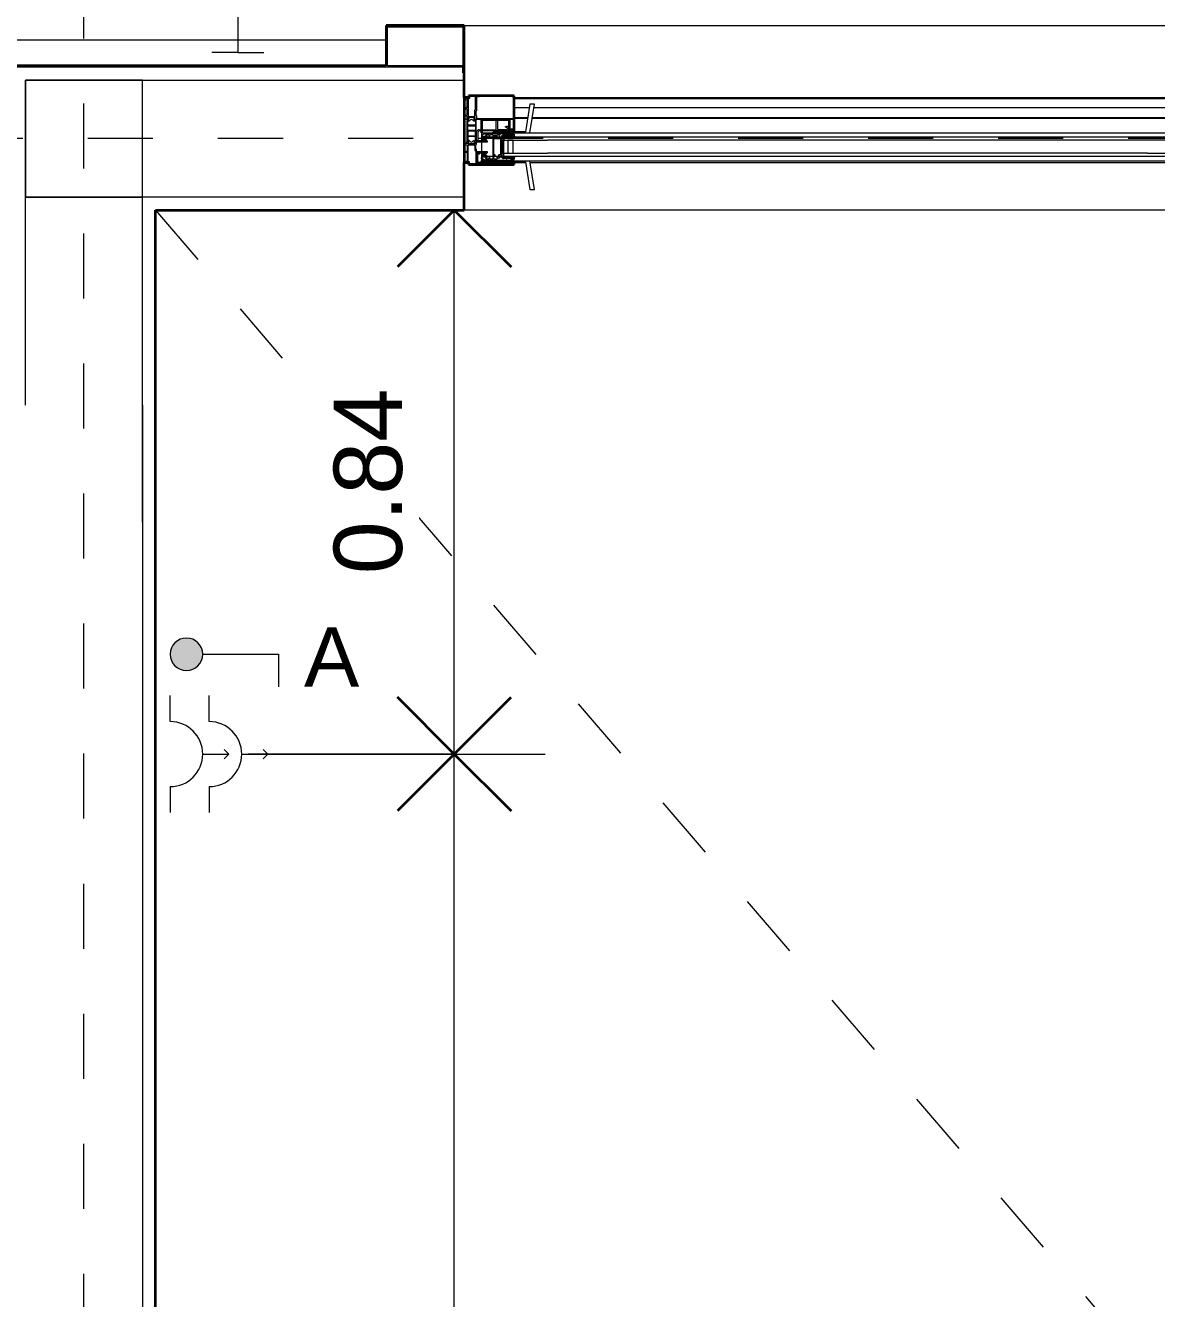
# Model space of a CAD drawing. Header units: metres. Extents: x -1.5 to 31.4, y -9.2 to 10.9.
# Drawn here: x 0.586 to 2.326, y 6.703 to 8.662 of the extents above; entities that cross this region are included whole.
import ezdxf

# ---------------------------------------------------------------- set-up
doc = ezdxf.new("R2010")
doc.units = ezdxf.units.M
doc.linetypes.add('Línea de rejilla', pattern=[0.022225, 0.0127, -0.003175, 0.003175, -0.003175])
doc.linetypes.add('Trazo', pattern=[0.0023, 0.0015, -0.0008])
for name, color, linetype, lineweight in [('A-ANNO-DIMS', 7, 'Continuous', 9), ('A-ANNO-DIMS-70', 7, 'Continuous', 9), ('A-DETL-GENF', 7, 'Continuous', 18), ('A-DETL-THIN', 7, 'Continuous', 18), ('A-GLAZ', 7, 'Continuous', 18), ('A-WALL', 7, 'Continuous', 18), ('G-ANNO-TEXT', 7, 'Continuous', 9), ('G-IMPT', 7, 'Continuous', 18), ('S-COLS', 7, 'Continuous', 18), ('S-GRID', 7, 'Continuous', 9)]:
    doc.layers.add(name, color=color, linetype=linetype, lineweight=lineweight)
doc.layers.add('A-DETL-HDLN', color=94, linetype='Trazo', lineweight=18, true_color=0x00a600)
doc.styles.add('Arial_1', font='arial.ttf', dxfattribs={"height": 0.105})
doc.styles.add('Arial_2', font='arial.ttf', dxfattribs={"height": 0.091})
doc.dimstyles.new('Diagonal_-_Arial_1_5_mm', dxfattribs={"dimscale": 0.3048, "dimtxt": 0.107127, "dimasz": 0.287073, "dimexe": 0.459318, "dimexo": 0.229659, "dimgap": 0.160761, "dimtad": 1, "dimrnd": 0.01, "dimzin": 0, "dimdsep": 46, "dimtxsty": 'Arial_1', "dimblk1": 'OPEN30', "dimblk2": 'OPEN30', "dimsah": 1, "dimcen": 0.09, "dimaunit": 1, "dimadec": 4, "dimazin": 0, "dimtfac": 1, "dimtdec": 4, "dimtix": 1, "dimtmove": 0, "dimatfit": 3, "dimfxl": 1, "dimtvp": 1, "dimtfill": 1, "dimtolj": 1, "dimtzin": 0, "dimarcsym": 2})

# ---------------------------------------------------------------- blocks, each defined once
blk = doc.blocks.new('VENTANA DOS HOJAS - A220 cm x H160 cm-2765769-ARQ_ELEC_PB')
at = {"layer": 'A-DETL-GENF', "color": 253, "true_color": 0xaaaaaa}
for p, q in [((0.0489, 0.0276), (0.9717, 0.0276)), ((0.0489, 0.0226), (0.9717, 0.0226)), ((0.0489, 0.0026), (0.9717, 0.0026)), ((0.0489, -0.0024), (0.9717, -0.0024))]:
    blk.add_line(p, q, dxfattribs=at)
at = {"layer": 'A-GLAZ', "color": 253, "true_color": 0xaaaaaa}
for p, q in [((0.999, 0.0782), (0.992, 0.0782)), ((0.992, 0.0782), (0.9989, 0.0342)), ((1.0058, 0.0357), (0.999, 0.0782)), ((0.9985, 0.037), (-1.023, 0.037)), ((1.0729, 0.0342), (-0.0189, 0.0342)), ((-0.0189, 0.0278), (1.0729, 0.0278)), ((1.023, 0.037), (1.0056, 0.037)), ((1.0249, 0.0357), (1.0058, 0.0357)), ((1.0249, 0.0357), (1.0549, 0.0357)), ((1.0249, 0.0357), (1.0249, 0.0342)), ((1.0564, 0.0342), (1.0549, 0.0357)), ((1.0729, 0.0342), (1.0729, 0.0278)), ((1.0729, 0.0278), (1.0729, -0.0025)), ((1.0729, -0.0025), (-0.0189, -0.0025)), ((1.0729, -0.0089), (-0.0189, -0.0089)), ((0.9989, -0.0089), (0.992, -0.053)), ((0.999, -0.053), (1.0058, -0.0105)), ((1.0058, -0.0105), (1.0249, -0.0105)), ((1.0249, -0.0089), (1.0249, -0.0105)), ((1.0549, -0.0105), (1.0249, -0.0105)), ((1.0549, -0.0105), (1.0564, -0.009)), ((1.0729, -0.0025), (1.0729, -0.0089)), ((0.9954, -0.0314), (0.0189, -0.0314)), ((0.9952, -0.0326), (0.0189, -0.0326)), ((1.023, -0.0326), (1.0023, -0.0326)), ((1.023, -0.0314), (1.0025, -0.0314)), ((0.9928, -0.0479), (0.0189, -0.0479)), ((0.992, -0.053), (0.999, -0.053)), ((1.023, -0.0479), (0.9999, -0.0479)), ((1.023, -0.0615), (-0.9987, -0.0615)), ((1.023, -0.063), (-0.9985, -0.063))]:
    blk.add_line(p, q, dxfattribs=at)
at = {"layer": 'A-GLAZ', "color": 253, "lineweight": 35, "true_color": 0xaaaaaa}
for p, q in [((1.0935, 0.04), (1.023, 0.04)), ((1.023, 0.04), (1.023, 0.037)), ((1.0935, 0.037), (1.0935, 0.04)), ((1.023, 0.037), (1.0729, 0.037)), ((1.0729, 0.037), (1.0729, 0.0342)), ((1.1, 0.037), (1.0935, 0.037)), ((1.1, -0.063), (1.1, 0.037)), ((1.0309, -0.0118), (1.023, -0.0118)), ((1.023, -0.0118), (1.023, -0.066)), ((1.0309, -0.0293), (1.0309, -0.0118)), ((1.0729, -0.0089), (1.0729, -0.0293)), ((1.0729, -0.0293), (1.0309, -0.0293)), ((1.023, -0.066), (1.0935, -0.066)), ((1.0935, -0.066), (1.0935, -0.063)), ((1.0935, -0.063), (1.1, -0.063))]:
    blk.add_line(p, q, dxfattribs=at)
at = {"layer": 'G-IMPT', "color": 253, "true_color": 0xaaaaaa}
for p, q in [((1.029, 0.0351), (1.0249, 0.0351)), ((1.0254, 0.0293), (1.028, 0.0293)), ((1.0391, 0.0226), (1.0391, 0.0026)), ((1.0496, 0.028), (1.0498, 0.0281)), ((1.0664, 0.0301), (1.0659, 0.0301)), ((1.0663, 0.0212), (1.068, 0.0274)), ((1.0673, 0.0212), (1.0684, 0.0274)), ((1.0705, 0.0212), (1.0694, 0.0274)), ((1.0715, 0.0212), (1.0698, 0.0274)), ((1.0707, 0.0359), (1.0731, 0.0359)), ((1.0663, 0.004), (1.068, -0.0022)), ((1.0673, 0.004), (1.0684, -0.0022)), ((1.0705, 0.004), (1.0694, -0.0022)), ((1.0715, 0.004), (1.0698, -0.0022)), ((1.0827, 0.0023), (1.0827, -0.0023)), ((1.085, 0.0033), (1.0837, 0.0033)), ((1.0841, 0.0073), (1.0848, 0.006)), ((1.093, 0.0053), (1.093, 0.0055)), ((1.0931, 0.006), (1.0938, 0.0073)), ((1.0936, 0.0028), (1.0933, 0.0028)), ((1.0943, 0.0043), (1.094, 0.0043)), ((1.0946, -0.0023), (1.0946, 0.0018)), ((1.0958, -0.0268), (1.0958, 0.0028)), ((1.0249, -0.0099), (1.029, -0.0099)), ((1.028, -0.0041), (1.0254, -0.0041)), ((1.046, -0.0053), (1.0457, -0.0053)), ((1.0465, -0.0028), (1.0478, -0.002)), ((1.0478, -0.0062), (1.0465, -0.0054)), ((1.0659, -0.0049), (1.0664, -0.0049)), ((1.0827, -0.0053), (1.0827, -0.0105)), ((1.0827, -0.0187), (1.0827, -0.0135)), ((1.0837, -0.0033), (1.0936, -0.0033)), ((1.0936, -0.0043), (1.0837, -0.0043)), ((1.0837, -0.0115), (1.0936, -0.0115)), ((1.0837, -0.0125), (1.0936, -0.0125)), ((1.0946, -0.0105), (1.0946, -0.0053)), ((1.0946, -0.0135), (1.0946, -0.0187)), ((1.0827, -0.0263), (1.0827, -0.0217)), ((1.0936, -0.0197), (1.0837, -0.0197)), ((1.0837, -0.0207), (1.0936, -0.0207)), ((1.085, -0.0273), (1.0837, -0.0273)), ((1.0848, -0.0301), (1.0841, -0.0314)), ((1.093, -0.0296), (1.093, -0.0293)), ((1.0938, -0.0314), (1.0931, -0.0301)), ((1.0936, -0.0268), (1.0933, -0.0268)), ((1.094, -0.0283), (1.0943, -0.0283)), ((1.0946, -0.0217), (1.0946, -0.0258))]:
    blk.add_line(p, q, dxfattribs=at)
at = {"layer": 'G-IMPT', "color": 253, "true_color": 0xaaaaaa, "flags": 128}
for points in [[(1.1, 0.0096), (1.1, 0.0105), (1.0988, 0.011), (1.0988, 0.0097), (1.0955, 0.0099), (1.0955, 0.0195), (1.0988, 0.0197), (1.0988, 0.0184), (1.1, 0.0189), (1.1, 0.022), (1.0997, 0.0227), (1.099, 0.023), (1.0985, 0.023), (1.0985, 0.0211), (1.0955, 0.0211), (1.0955, 0.0353), (1.0985, 0.0353), (1.0985, 0.0328), (1.0994, 0.0337), (1.0998, 0.0343), (1.1, 0.0351), (1.1, 0.037), (1.0935, 0.037), (1.0935, 0.04), (1.023, 0.04), (1.023, 0.037), (1.0257, 0.037), (1.024, 0.0385), (1.03, 0.0385), (1.0283, 0.037), (1.0309, 0.037), (1.0309, 0.0382), (1.0706, 0.0382), (1.0718, 0.037), (1.0725, 0.037), (1.0725, 0.0382), (1.081, 0.0382), (1.081, 0.0219), (1.065, 0.0219)], [(0.0489, 0.0226), (0.0047, 0.0226), (0.0047, 0.0276), (0.0489, 0.0276)], [(0.0047, 0.0226), (0.0047, 0.0026), (0.0489, 0.0026)], [(0.9717, 0.0276), (1.0391, 0.0276), (1.0391, 0.0226), (0.9717, 0.0226)], [(1.0224, 0.028), (1.023, 0.0276), (1.0244, 0.0289)], [(1.0233, 0.0366), (1.0233, 0.037), (1.0243, 0.0367), (1.0243, 0.0365), (1.0253, 0.0366), (1.0253, 0.0377), (1.0251, 0.0378), (1.0251, 0.0381), (1.0255, 0.0382), (1.0258, 0.0385), (1.0269, 0.0385), (1.0281, 0.0385), (1.0283, 0.0382), (1.0288, 0.0381), (1.0288, 0.0378), (1.0285, 0.0377), (1.0285, 0.0366), (1.0295, 0.0365), (1.0296, 0.0367), (1.0306, 0.037), (1.0305, 0.0366)], [(1.0291, 0.0308), (1.0271, 0.0317), (1.0271, 0.0309), (1.0249, 0.0309), (1.0252, 0.0328), (1.0234, 0.0322), (1.0234, 0.0318)], [(1.0649, 0.0291), (1.0649, 0.0264), (1.0672, 0.0264), (1.0672, 0.0274), (1.0662, 0.0274), (1.0662, 0.0288), (1.0716, 0.0288), (1.0716, 0.0274), (1.0705, 0.0274), (1.0705, 0.0264), (1.0729, 0.0264), (1.0729, 0.0303), (1.0678, 0.0332), (1.0249, 0.0332), (1.0249, 0.0309), (1.0264, 0.0309), (1.0264, 0.0317), (1.0268, 0.0317), (1.0282, 0.0309), (1.0394, 0.0309)], [(1.0286, 0.0292), (1.0296, 0.0288), (1.0394, 0.0288), (1.0394, 0.0281), (1.0391, 0.0281), (1.0391, 0.0217), (1.0399, 0.0214), (1.0399, 0.0126), (1.0399, 0.0037), (1.0391, 0.0035), (1.0391, -0.0029), (1.0394, -0.0029), (1.0394, -0.0036), (1.0296, -0.0036), (1.0286, -0.004)], [(1.0357, 0.0307), (1.0349, 0.0317), (1.0344, 0.0313), (1.0348, 0.0306), (1.0346, 0.0302), (1.0328, 0.0302)], [(1.0368, -0.005), (1.0395, -0.005), (1.0396, -0.005), (1.0413, -0.0042), (1.0413, -0.0015), (1.0405, -0.0013), (1.0405, 0.0025), (1.0413, 0.0027), (1.0413, 0.0126), (1.0413, 0.0225), (1.0405, 0.0227), (1.0405, 0.0265), (1.0413, 0.0267), (1.0413, 0.0294), (1.0396, 0.0301), (1.0395, 0.0302), (1.0368, 0.0302)], [(1.0429, 0.0274), (1.0429, 0.0122), (1.0429, -0.0016), (1.0446, -0.0016), (1.046, -0.0029), (1.048, -0.0018), (1.0487, -0.0021), (1.0487, -0.0029), (1.0539, -0.0029), (1.0539, -0.0056), (1.0487, -0.0056), (1.0487, -0.0065), (1.0482, -0.0067), (1.0471, -0.0062), (1.047, -0.0062), (1.0468, -0.0053), (1.0459, -0.0057), (1.0453, -0.0075), (1.0459, -0.0077)], [(1.049, 0.0307), (1.0493, 0.0316), (1.0543, 0.0316), (1.0543, 0.0267), (1.0536, 0.0267), (1.0524, 0.0255), (1.0526, 0.0252), (1.0546, 0.0252), (1.0546, 0.025), (1.0543, 0.0245), (1.0543, 0.0007), (1.0546, 0.0002), (1.0546, 0), (1.0442, 0), (1.0442, 0.0002), (1.0445, 0.0007), (1.0445, 0.0123), (1.0445, 0.0245), (1.0442, 0.025), (1.0442, 0.0252), (1.0469, 0.0252), (1.0471, 0.0254)], [(1.0465, 0.0268), (1.0453, 0.0266), (1.0455, 0.0278), (1.0447, 0.0288), (1.0458, 0.0293), (1.0463, 0.0304), (1.0473, 0.0296), (1.0485, 0.0298), (1.0483, 0.0286)], [(1.0664, -0.0064), (1.0622, -0.0064), (1.0622, -0.0044), (1.061, -0.0032), (1.0607, -0.0034), (1.0607, -0.0064), (1.0559, -0.0064), (1.0559, 0.0121), (1.0554, 0.0126), (1.0559, 0.0131), (1.0559, 0.0316), (1.0607, 0.0316), (1.0607, 0.0286), (1.061, 0.0284), (1.0622, 0.0296), (1.0622, 0.0316), (1.0664, 0.0316)], [(1.064, 0.0209), (1.064, 0.0204), (1.081, 0.0204), (1.081, 0.0167), (1.082, 0.0157), (1.082, 0.0129), (1.0823, 0.0126), (1.082, 0.0123), (1.082, 0.0098), (1.081, 0.0088), (1.081, 0.0054), (1.0834, 0.0052), (1.0839, 0.0057), (1.0842, 0.0057), (1.0842, 0.0061), (1.0841, 0.0061), (1.0831, 0.0077), (1.0834, 0.0082), (1.0939, 0.0082), (1.094, 0.0076), (1.0937, 0.0059), (1.0936, 0.0058), (1.0936, 0.0054), (1.097, 0.0054), (1.0972, 0.0057), (1.0964, 0.007), (1.0955, 0.007), (1.0955, 0.0083), (1.0987, 0.0083)], [(1.0682, 0.0212), (1.0687, 0.0274), (1.0685, 0.0202), (1.0687, 0.0274), (1.0676, 0.0274), (1.0655, 0.0212), (1.0685, 0.0212), (1.0685, 0.0202)], [(1.0696, 0.0212), (1.0691, 0.0274), (1.0693, 0.0202), (1.0691, 0.0274), (1.0701, 0.0274), (1.0723, 0.0212), (1.0693, 0.0212), (1.0693, 0.0202)], [(1.0787, 0.0375), (1.0774, 0.038), (1.0745, 0.038), (1.0733, 0.0387), (1.0727, 0.0387), (1.0727, 0.0381), (1.073, 0.0373), (1.073, 0.037), (1.0704, 0.037), (1.0704, 0.0382), (1.0694, 0.0382), (1.0694, 0.0359)], [(1.0731, 0.0302), (1.0731, 0.0294), (1.0739, 0.0294), (1.0739, 0.0303)], [(1.0748, 0.037), (1.0772, 0.037), (1.0785, 0.0365)], [(1.0792, 0.0355), (1.0792, 0.0234), (1.0765, 0.0234), (1.0754, 0.0223), (1.0754, 0.0219), (1.0812, 0.0219), (1.0812, 0.0234), (1.0807, 0.0234), (1.0807, 0.0315), (1.0812, 0.0315), (1.0812, 0.0335), (1.0807, 0.0335), (1.0807, 0.0347)], [(0.0047, 0.0026), (0.0047, -0.0024), (0.0489, -0.0024)], [(0.9717, -0.0024), (1.0391, -0.0024), (1.0391, 0.0026), (0.9717, 0.0026)], [(1.085, 0.0055), (1.085, 0.0048), (1.0644, 0.0048), (1.0644, 0.0043)], [(1.0654, 0.0033), (1.0815, 0.0033), (1.0815, -0.0288), (1.085, -0.0288), (1.085, -0.0296)], [(1.0682, 0.004), (1.0687, -0.0022), (1.0685, 0.005), (1.0687, -0.0022), (1.0676, -0.0022), (1.0655, 0.004), (1.0685, 0.004), (1.0685, 0.005)], [(1.0696, 0.004), (1.0691, -0.0022), (1.0693, 0.005), (1.0691, -0.0022), (1.0701, -0.0022), (1.0723, 0.004), (1.0693, 0.004), (1.0693, 0.005)], [(1.079, -0.0089), (1.079, 0.0033), (1.081, 0.0033), (1.081, -0.0097)], [(1.0852, 0.0082), (1.084, 0.0082), (1.084, 0.0078)], [(1.0925, 0.0081), (1.0923, 0.0081), (1.0923, 0.0077), (1.0923, 0.0077), (1.0912, 0.0077), (1.0912, 0.0077), (1.0912, 0.0081), (1.0867, 0.0081), (1.0867, 0.0077), (1.0867, 0.0077), (1.0856, 0.0077), (1.0856, 0.0077), (1.0856, 0.0081), (1.0855, 0.0081)], [(1.094, 0.0078), (1.094, 0.0082), (1.0928, 0.0082)], [(1.0244, -0.0037), (1.023, -0.0024), (1.0224, -0.0028)], [(1.1, -0.0356), (1.1, -0.0365), (1.0988, -0.037), (1.0988, -0.0357), (1.0955, -0.0359), (1.0955, -0.0455), (1.0988, -0.0457), (1.0988, -0.0444), (1.1, -0.0449), (1.1, -0.048), (1.0997, -0.0487), (1.099, -0.049), (1.0985, -0.049), (1.0985, -0.0471), (1.0955, -0.0471), (1.0955, -0.0613), (1.0985, -0.0613), (1.0985, -0.0588), (1.0994, -0.0597), (1.0998, -0.0603), (1.1, -0.0611), (1.1, -0.063), (1.0995, -0.063), (1.0935, -0.063), (1.0935, -0.066), (1.023, -0.066), (1.023, -0.0118), (1.0257, -0.0118), (1.024, -0.0133), (1.03, -0.0133), (1.0283, -0.0118), (1.0309, -0.0118), (1.0309, -0.0148), (1.0245, -0.0148), (1.0245, -0.0293), (1.0834, -0.0293), (1.0839, -0.0298), (1.0842, -0.0298), (1.0842, -0.0302), (1.0841, -0.0302), (1.0831, -0.0318), (1.0834, -0.0323), (1.0939, -0.0323), (1.094, -0.0317), (1.0937, -0.03), (1.0936, -0.0299), (1.0936, -0.0295), (1.097, -0.0295), (1.0972, -0.0298), (1.0964, -0.0311), (1.0955, -0.0311), (1.0955, -0.0343), (1.0987, -0.0343)], [(1.0305, -0.0114), (1.0306, -0.0118), (1.0296, -0.0115), (1.0295, -0.0113), (1.0285, -0.0114), (1.0285, -0.0124), (1.0288, -0.0126), (1.0288, -0.0129), (1.0283, -0.013), (1.0281, -0.0133), (1.0269, -0.0133), (1.0258, -0.0133), (1.0255, -0.013), (1.0251, -0.0129), (1.0251, -0.0126), (1.0253, -0.0124), (1.0253, -0.0114), (1.0243, -0.0113), (1.0243, -0.0115), (1.0233, -0.0118), (1.0233, -0.0114)], [(1.0234, -0.0066), (1.0234, -0.007), (1.0252, -0.0076), (1.0249, -0.0057), (1.0271, -0.0057), (1.0271, -0.0065), (1.0291, -0.0056)], [(1.0447, -0.0063), (1.0447, -0.008), (1.0249, -0.008), (1.0249, -0.0057), (1.0264, -0.0057), (1.0264, -0.0065), (1.0268, -0.0065), (1.0282, -0.0057), (1.0393, -0.0057)], [(1.0303, -0.0151), (1.0303, -0.0148), (1.0311, -0.0148), (1.0311, -0.0118), (1.076, -0.0118)], [(1.0328, -0.005), (1.0346, -0.005), (1.0348, -0.0054), (1.0344, -0.0061), (1.0349, -0.0065), (1.0357, -0.0055)], [(1.0342, -0.0165), (1.0366, -0.0177), (1.0366, -0.0188), (1.0351, -0.0188)], [(1.077, -0.0136), (1.0744, -0.0136), (1.0741, -0.0133), (1.0738, -0.0136), (1.0511, -0.0136), (1.0511, -0.018), (1.0508, -0.0183), (1.0511, -0.0186), (1.0511, -0.0293), (1.0491, -0.0293), (1.0491, -0.0138), (1.0348, -0.0138)], [(1.0429, -0.0021), (1.0429, -0.0016), (1.044, -0.0016), (1.0453, -0.0029), (1.046, -0.0029)], [(1.0472, -0.008), (1.0678, -0.008), (1.0729, -0.0051), (1.0729, -0.0012), (1.0705, -0.0012), (1.0705, -0.0022), (1.0716, -0.0022), (1.0716, -0.0036), (1.0662, -0.0036), (1.0662, -0.0022), (1.0672, -0.0022), (1.0672, -0.0012), (1.0649, -0.0012), (1.0649, -0.0039)], [(1.0483, -0.0019), (1.0487, -0.0019), (1.0487, -0.0029), (1.0535, -0.0029), (1.0535, -0.0052), (1.0487, -0.0052), (1.0487, -0.0063), (1.0483, -0.0063)], [(1.084, -0.0319), (1.084, -0.0323), (1.0852, -0.0323)], [(1.0855, -0.0322), (1.0856, -0.0322), (1.0856, -0.0318), (1.0856, -0.0318), (1.0867, -0.0318), (1.0867, -0.0318), (1.0867, -0.0322), (1.0912, -0.0322), (1.0912, -0.0318), (1.0912, -0.0318), (1.0923, -0.0318), (1.0923, -0.0318), (1.0923, -0.0322), (1.0925, -0.0322)], [(1.0928, -0.0323), (1.094, -0.0323), (1.094, -0.0319)]]:
    blk.add_lwpolyline(points, dxfattribs=at)
for points in [[(1.0249, 0.0026), (1.0329, 0.0026), (1.0329, 0.0226), (1.0249, 0.0226)], [(1.0269, 0.038), (1.026, 0.038), (1.026, 0.0361), (1.0278, 0.0361), (1.0278, 0.038)], [(1.0665, 0.0274), (1.0665, 0.0282), (1.0713, 0.0282), (1.0713, 0.0274), (1.0665, 0.0274), (1.0713, 0.0274)], [(1.0921, 0.0387), (1.0921, 0.0357), (1.0941, 0.0357), (1.0941, 0.0097), (1.0835, 0.0097), (1.0835, 0.0183), (1.0824, 0.0183), (1.0824, 0.0387)], [(1.0269, -0.0128), (1.0278, -0.0128), (1.0278, -0.0109), (1.026, -0.0109), (1.026, -0.0128)], [(1.0665, -0.0022), (1.0665, -0.003), (1.0713, -0.003), (1.0713, -0.0022), (1.0665, -0.0022), (1.0713, -0.0022)], [(1.0244, -0.064), (1.0263, -0.064), (1.0269, -0.0646), (1.0769, -0.0646), (1.0775, -0.064), (1.081, -0.064), (1.081, -0.0427), (1.082, -0.0417), (1.082, -0.0358), (1.081, -0.0348), (1.081, -0.0308), (1.0244, -0.0308)], [(1.0921, -0.0646), (1.0921, -0.0616), (1.0941, -0.0616), (1.0941, -0.0338), (1.0835, -0.0338), (1.0835, -0.0443), (1.0825, -0.0443), (1.0825, -0.0646)]]:
    blk.add_lwpolyline(points, close=True, dxfattribs=at)
at = {"layer": 'G-IMPT', "color": 253, "true_color": 0xaaaaaa}
for centre, radius, start, end in [((1.0119, 0.0329), 0.0115, 335.2071, 354.5233), ((1.0249, 0.0367), 0.00159, 183.8759, 270.0615), ((1.0254, 0.0278), 0.0015, 90, 131.9211), ((1.028, 0.0278), 0.0015, 69.0583, 90.0001), ((1.029, 0.0367), 0.00157, 270.0628, 356.9145), ((1.0328, 0.0424), 0.0122, 252.1664, 270.0604), ((1.0368, 0.0317), 0.00146, 220, 270.0001), ((1.0394, 0.0274), 0.0035, 360, 90), ((1.0466, 0.026), 0.00075, 45, 98.1566), ((1.0466, 0.026), 0.000752, 311.6627, 45.003), ((1.0491, 0.0285), 0.00075, 171.8618, 315), ((1.0469, 0.0282), 0.00325, 15.7325, 50.6542), ((1.0491, 0.0288), 0.001, 315, 15.7324), ((1.065, 0.0209), 0.001, 90, 180), ((1.0659, 0.0291), 0.001, 90, 180), ((1.0664, 0.0309), 0.00075, 270, 90), ((1.0638, 0.0284), 0.00945, 11.3, 53.5206), ((1.0638, 0.0284), 0.0102, 10.8485, 47.8415), ((1.0731, 0.037), 0.001, 270, 330), ((1.0748, 0.0359), 0.001, 90, 150), ((1.0782, 0.0355), 0.001, 0, 70), ((1.0777, 0.0347), 0.003, 360, 70), ((1.0654, 0.0043), 0.001, 180, 270), ((1.0837, 0.0023), 0.001, 90, 180), ((1.085, 0.0078), 0.001, 180, 209.9999), ((1.084, 0.0055), 0.001, 0.0001, 30), ((1.085, 0.0053), 0.002, 270, 323.2375), ((1.0862, 0.0131), 0.00505, 258.5788, 262.0623), ((1.089, 0.0023), 0.003, 29.8993, 143.2376), ((1.0933, 0.0048), 0.002, 209.8993, 270), ((1.0918, 0.0131), 0.00505, 277.9377, 281.4212), ((1.094, 0.0055), 0.001, 150.0001, 180), ((1.094, 0.0053), 0.001, 180, 270), ((1.0936, 0.0018), 0.001, 360, 90), ((1.093, 0.0078), 0.001, 330, 359.9999), ((1.0943, 0.0028), 0.0015, 360, 90), ((1.0987, 0.0096), 0.0013, 270, 0), ((1.0119, -0.0077), 0.0115, 5.4767, 24.7929), ((1.0249, -0.0115), 0.00158, 90, 176.518), ((1.0254, -0.0026), 0.0015, 228.0789, 270), ((1.028, -0.0026), 0.0015, 269.9999, 290.9417), ((1.029, -0.0115), 0.00158, 3.482, 90), ((1.0328, -0.0172), 0.0122, 89.9396, 107.8336), ((1.0351, -0.0138), 0.005, 194.1835, 270), ((1.0348, -0.0152), 0.0014, 90, 245), ((1.0368, -0.0065), 0.00146, 89.9999, 140), ((1.0392, -0.002), 0.00368, 270.8408, 358.8555), ((1.0457, -0.0063), 0.001, 90, 180), ((1.0482, -0.0007), 0.00739, 251.5697, 262.123), ((1.046, -0.0019), 0.001, 270.0001, 300), ((1.046, -0.0063), 0.001, 60.0001, 90), ((1.0483, -0.0029), 0.001, 90, 119.9999), ((1.0483, -0.0053), 0.001, 240, 269.9999), ((1.0659, -0.0039), 0.001, 180, 270), ((1.0664, -0.0056), 0.00075, 270, 90), ((1.076, -0.0089), 0.003, 270, 0), ((1.077, -0.0097), 0.004, 270, 0), ((1.0837, -0.0023), 0.001, 180, 270), ((1.0837, -0.0053), 0.001, 90, 180), ((1.0837, -0.0105), 0.001, 180, 270), ((1.0837, -0.0135), 0.001, 90, 180), ((1.0837, -0.0187), 0.001, 180, 270), ((1.0936, -0.0023), 0.001, 270, 0), ((1.0936, -0.0053), 0.001, 360, 90), ((1.0936, -0.0105), 0.001, 270, 0), ((1.0936, -0.0135), 0.001, 360, 90), ((1.0936, -0.0187), 0.001, 270, 0), ((1.0837, -0.0217), 0.001, 90, 180), ((1.0837, -0.0263), 0.001, 180, 270), ((1.085, -0.0319), 0.001, 150.0001, 180), ((1.084, -0.0296), 0.001, 330, 359.9999), ((1.085, -0.0293), 0.002, 36.7625, 90), ((1.0862, -0.0372), 0.00505, 97.9377, 101.4212), ((1.089, -0.0263), 0.003, 216.7624, 330.1007), ((1.0933, -0.0288), 0.002, 90, 150.1007), ((1.0918, -0.0372), 0.00505, 78.5788, 82.0623), ((1.094, -0.0293), 0.001, 90, 180), ((1.094, -0.0296), 0.001, 180, 209.9999), ((1.0936, -0.0217), 0.001, 360, 90), ((1.0936, -0.0258), 0.001, 270, 0), ((1.093, -0.0319), 0.001, 0.0001, 30), ((1.0943, -0.0268), 0.0015, 270, 0), ((1.0987, -0.0356), 0.0013, 360, 90)]:
    blk.add_arc(centre, radius, start, end, dxfattribs=at)
blk = doc.blocks.new('DIMBLOCK20-ARQ_ELEC_PB')
at = {"layer": 'A-ANNO-DIMS-70', "transparency": 16777216}
for p, q in [((0.5637, 8.6697), (0.5637, 9.1433)), ((0.9122, 8.7499), (0.9122, 9.1433)), ((0.5637, 9.0033), (0.9122, 9.0033)), ((0.5637, 9.0033), (0.5637, 8.6697)), ((0.9122, 9.0033), (0.9122, 8.7499))]:
    blk.add_line(p, q, dxfattribs=at)
at = {"layer": 'A-ANNO-DIMS-70', "lineweight": 35, "transparency": 16777216}
for p, q in [((0.5637, 9.0033), (0.6512, 9.0908)), ((0.9122, 9.0033), (0.8247, 9.0908)), ((0.5637, 9.0033), (0.6512, 8.9158)), ((0.9122, 9.0033), (0.8247, 8.9158))]:
    blk.add_line(p, q, dxfattribs=at)
at = {"layer": 'A-ANNO-DIMS-70', "color": 0, "transparency": 16777216, "insert": (0.5963, 9.1886), "char_height": 0.105, "width": 0.34017, "attachment_point": 1, "line_spacing_factor": 0.941778, "style": 'Arial_1', "bg_fill": 3, "box_fill_scale": 1.25, "bg_fill_color": 9, "bg_fill_true_color": 13158600, "bg_fill_transparency": 0}
blk.add_mtext('0.35', dxfattribs=at)
blk = doc.blocks.new('_Open30')
at = {"color": 0, "linetype": 'ByBlock', "lineweight": -2}
for p, q in [((-1, 0.268), (0, 0)), ((0, 0), (-1, -0.268)), ((0, 0), (-1, 0))]:
    blk.add_line(p, q, dxfattribs=at)
blk = doc.blocks.new('DIMBLOCK37-ARQ_ELEC_PB')
at = {"layer": 'A-ANNO-DIMS-70', "lineweight": 35, "transparency": 16777216}
for p, q in [((1.2453, 7.5408), (1.1578, 7.6283)), ((1.2453, 7.5408), (1.3328, 7.6283)), ((1.2453, 7.5408), (1.1578, 7.4533)), ((1.2453, 7.5408), (1.3328, 7.4533)), ((1.2453, 5.5408), (1.1578, 5.6283)), ((1.2453, 5.5408), (1.3328, 5.6283))]:
    blk.add_line(p, q, dxfattribs=at)
at = {"layer": 'A-ANNO-DIMS-70', "transparency": 16777216}
for p, q in [((0.9284, 7.5408), (1.3853, 7.5408)), ((1.2453, 7.5408), (0.9284, 7.5408)), ((1.2453, 5.5408), (1.2453, 7.5408)), ((1.0284, 5.5408), (1.3853, 5.5408)), ((1.2453, 5.5408), (1.0284, 5.5408))]:
    blk.add_line(p, q, dxfattribs=at)
at = {"layer": 'A-ANNO-DIMS-70', "color": 0, "transparency": 16777216, "insert": (1.0599, 6.399), "char_height": 0.105, "width": 0.34017, "attachment_point": 1, "rotation": 90, "line_spacing_factor": 0.941778, "style": 'Arial_1', "bg_fill": 3, "box_fill_scale": 1.25, "bg_fill_color": 9, "bg_fill_true_color": 13158600, "bg_fill_transparency": 0}
blk.add_mtext('2.00', dxfattribs=at)
blk = doc.blocks.new('DIMBLOCK38-ARQ_ELEC_PB')
at = {"layer": 'A-ANNO-DIMS-70', "transparency": 16777216}
for p, q in [((1.2534, 8.3777), (1.1053, 8.3777)), ((1.2453, 7.5408), (1.2453, 8.3777)), ((1.2453, 8.3777), (1.2534, 8.3777)), ((0.9284, 7.5408), (1.3853, 7.5408)), ((1.2453, 7.5408), (0.9284, 7.5408))]:
    blk.add_line(p, q, dxfattribs=at)
at = {"layer": 'A-ANNO-DIMS-70', "lineweight": 35, "transparency": 16777216}
for p, q in [((1.2453, 8.3777), (1.1578, 8.2902)), ((1.2453, 8.3777), (1.3328, 8.2902)), ((1.2453, 7.5408), (1.1578, 7.6283)), ((1.2453, 7.5408), (1.3328, 7.6283)), ((1.2453, 7.5408), (1.1578, 7.4533)), ((1.2453, 7.5408), (1.3328, 7.4533))]:
    blk.add_line(p, q, dxfattribs=at)
at = {"layer": 'A-ANNO-DIMS-70', "color": 0, "transparency": 16777216, "insert": (1.0599, 7.8175), "char_height": 0.105, "width": 0.34017, "attachment_point": 1, "rotation": 90, "line_spacing_factor": 0.941778, "style": 'Arial_1', "bg_fill": 3, "box_fill_scale": 1.25, "bg_fill_color": 9, "bg_fill_true_color": 13158600, "bg_fill_transparency": 0}
blk.add_mtext('0.84', dxfattribs=at)

msp = doc.modelspace()

# ---------------------------------------------------------------- hatches: boundary and pattern name
at = {"layer": 'A-DETL-GENF', "true_color": 0xff0000}
msp.add_hatch(color=1, dxfattribs=at).paths.add_polyline_path([(0.8334, 7.6694), (0.8399, 7.6703), (0.8459, 7.6728), (0.8511, 7.6767), (0.8551, 7.6819), (0.8576, 7.688), (0.8584, 7.6944), (0.8576, 7.7009), (0.8551, 7.7069), (0.8511, 7.7121), (0.8459, 7.7161), (0.8399, 7.7186), (0.8334, 7.7194), (0.8269, 7.7186), (0.8209, 7.7161), (0.8157, 7.7121), (0.8118, 7.7069), (0.8093, 7.7009), (0.8084, 7.6944), (0.8093, 7.688), (0.8118, 7.6819), (0.8157, 7.6767), (0.8209, 7.6728), (0.8269, 7.6703)])

# ---------------------------------------------------------------- linework, layer by layer
at = {"layer": 'A-DETL-HDLN'}
msp.add_line((0.7857, 8.3777), (3.9357, 4.6977), dxfattribs=at)
at = {"layer": 'A-DETL-THIN', "color": 1, "true_color": 0xff0000}
for p, q in [((0.9122, 8.6799), (0.9122, 8.6199)), ((0.9122, 8.6199), (0.8722, 8.6199)), ((0.9122, 8.6199), (0.9522, 8.6199)), ((0.8584, 7.6944), (0.9751, 7.6944)), ((0.9751, 7.6944), (0.9751, 7.6444)), ((0.8084, 7.5908), (0.8084, 7.6308)), ((0.8684, 7.5908), (0.8684, 7.6308)), ((0.8584, 7.5408), (0.8984, 7.5408)), ((0.8984, 7.5408), (0.8913, 7.5478)), ((0.8984, 7.5408), (0.8913, 7.5337)), ((0.9184, 7.5408), (0.9584, 7.5408)), ((0.9584, 7.5408), (0.9513, 7.5478)), ((0.9584, 7.5408), (0.9513, 7.5337)), ((0.8084, 7.4908), (0.8084, 7.4508)), ((0.8684, 7.4908), (0.8684, 7.4508))]:
    msp.add_line(p, q, dxfattribs=at)
for centre, radius, start, end in [((0.8334, 7.6944), 0.025, 0, 180), ((0.8334, 7.6944), 0.025, 180, 0), ((0.8084, 7.5408), 0.05, 270, 90), ((0.8684, 7.5408), 0.05, 270, 90)]:
    msp.add_arc(centre, radius, start, end, dxfattribs=at)
at = {"layer": 'A-WALL', "color": 253, "lineweight": 35, "true_color": 0xaaaaaa}
for p, q in [((1.2607, 8.6617), (1.1407, 8.6617)), ((1.1407, 8.6617), (1.1407, 8.5997)), ((1.2607, 8.5507), (1.2607, 8.6617)), ((1.1407, 8.5997), (0.5637, 8.5997)), ((1.2607, 8.3777), (1.2607, 8.4507)), ((0.7857, 4.6977), (0.7857, 8.3777)), ((0.7857, 8.3777), (1.2607, 8.3777))]:
    msp.add_line(p, q, dxfattribs=at)
at = {"layer": 'A-WALL', "color": 253, "true_color": 0xaaaaaa}
for p, q in [((1.1427, 8.5997), (1.1427, 8.6597)), ((1.1427, 8.6597), (1.2587, 8.6597)), ((1.2587, 8.6597), (1.2587, 8.5997)), ((1.2607, 8.6617), (3.4607, 8.6617)), ((0.5237, 8.6397), (1.1407, 8.6397)), ((1.2587, 8.5977), (0.5637, 8.5977)), ((1.2587, 8.5997), (1.1427, 8.5997)), ((1.2587, 8.5887), (1.2587, 8.5977)), ((1.2587, 8.5887), (1.2607, 8.5887)), ((0.5857, 8.0777), (0.5857, 8.5777)), ((0.5857, 8.5777), (1.2607, 8.5777)), ((0.7657, 7.8977), (0.7657, 8.5777)), ((1.2607, 8.3977), (0.5857, 8.3977)), ((3.4607, 8.3777), (1.2607, 8.3777)), ((0.7657, 8.0777), (0.7657, 3.7477))]:
    msp.add_line(p, q, dxfattribs=at)
at = {"layer": 'S-COLS', "color": 253, "true_color": 0xaaaaaa}
for p, q in [((0.7657, 8.5777), (0.5857, 8.5777)), ((0.5857, 8.5777), (0.5857, 8.3977)), ((0.7657, 8.3977), (0.7657, 8.5777)), ((0.5857, 8.3977), (0.7657, 8.3977))]:
    msp.add_line(p, q, dxfattribs=at)
at = {"layer": 'S-GRID', "color": 8, "linetype": 'Línea de rejilla', "true_color": 0x808080}
for p, q in [((0.6757, -9.1585), (0.6757, 10.3724)), ((15.5819, 8.4877), (-1.5122, 8.4877))]:
    msp.add_line(p, q, dxfattribs=at)

# ---------------------------------------------------------------- block references
at = {"layer": 'A-GLAZ', "color": 253, "true_color": 0xaaaaaa, "rotation": 180}
msp.add_blockref('VENTANA DOS HOJAS - A220 cm x H160 cm-2765769-ARQ_ELEC_PB', (2.3607, 8.4877), dxfattribs=at)

# ---------------------------------------------------------------- texts
at = {"layer": 'G-ANNO-TEXT', "color": 1, "true_color": 0xff0000, "insert": (1.0143, 7.7358), "char_height": 0.091, "width": 0.101013, "attachment_point": 1, "style": 'Arial_2'}
msp.add_mtext('A', dxfattribs=at)

# ---------------------------------------------------------------- next in the draw order: dimensions: what is measured, and where the dimension line sits
at = {"layer": 'A-ANNO-DIMS'}
dim = msp.add_linear_dim(base=(0.9122, 9.0033), p1=(0.5637, 8.5997), p2=(0.9122, 8.6799), dimstyle='Diagonal_-_Arial_1_5_mm', override={"dimpost": '<>', "dimfxl": 0.357602}, dxfattribs=at)
dim.commit()
dim.dimension.update_dxf_attribs({"geometry": 'DIMBLOCK20-ARQ_ELEC_PB', "text_midpoint": (0.738, 9.1059)})
dim = msp.add_linear_dim(base=(1.2453, 7.5408), p1=(0.9584, 5.5408), p2=(0.8584, 7.5408), angle=90, dimstyle='Diagonal_-_Arial_1_5_mm', override={"dimpost": '<>', "dimfxl": 2.002498}, dxfattribs=at)
dim.commit()
dim.dimension.update_dxf_attribs({"geometry": 'DIMBLOCK37-ARQ_ELEC_PB', "text_midpoint": (1.1427, 6.5408)})

# ---------------------------------------------------------------- next in the draw order: dimensions: what is measured, and where the dimension line sits
dim = msp.add_linear_dim(base=(1.2453, 8.3777), p1=(0.8584, 7.5408), p2=(1.1834, 8.3777), angle=90, dimstyle='Diagonal_-_Arial_1_5_mm', override={"dimpost": '<>', "dimfxl": 0.897788}, dxfattribs=at)
dim.commit()
dim.dimension.update_dxf_attribs({"geometry": 'DIMBLOCK38-ARQ_ELEC_PB', "text_midpoint": (1.1427, 7.9592)})

doc.saveas('drawing.dxf')
